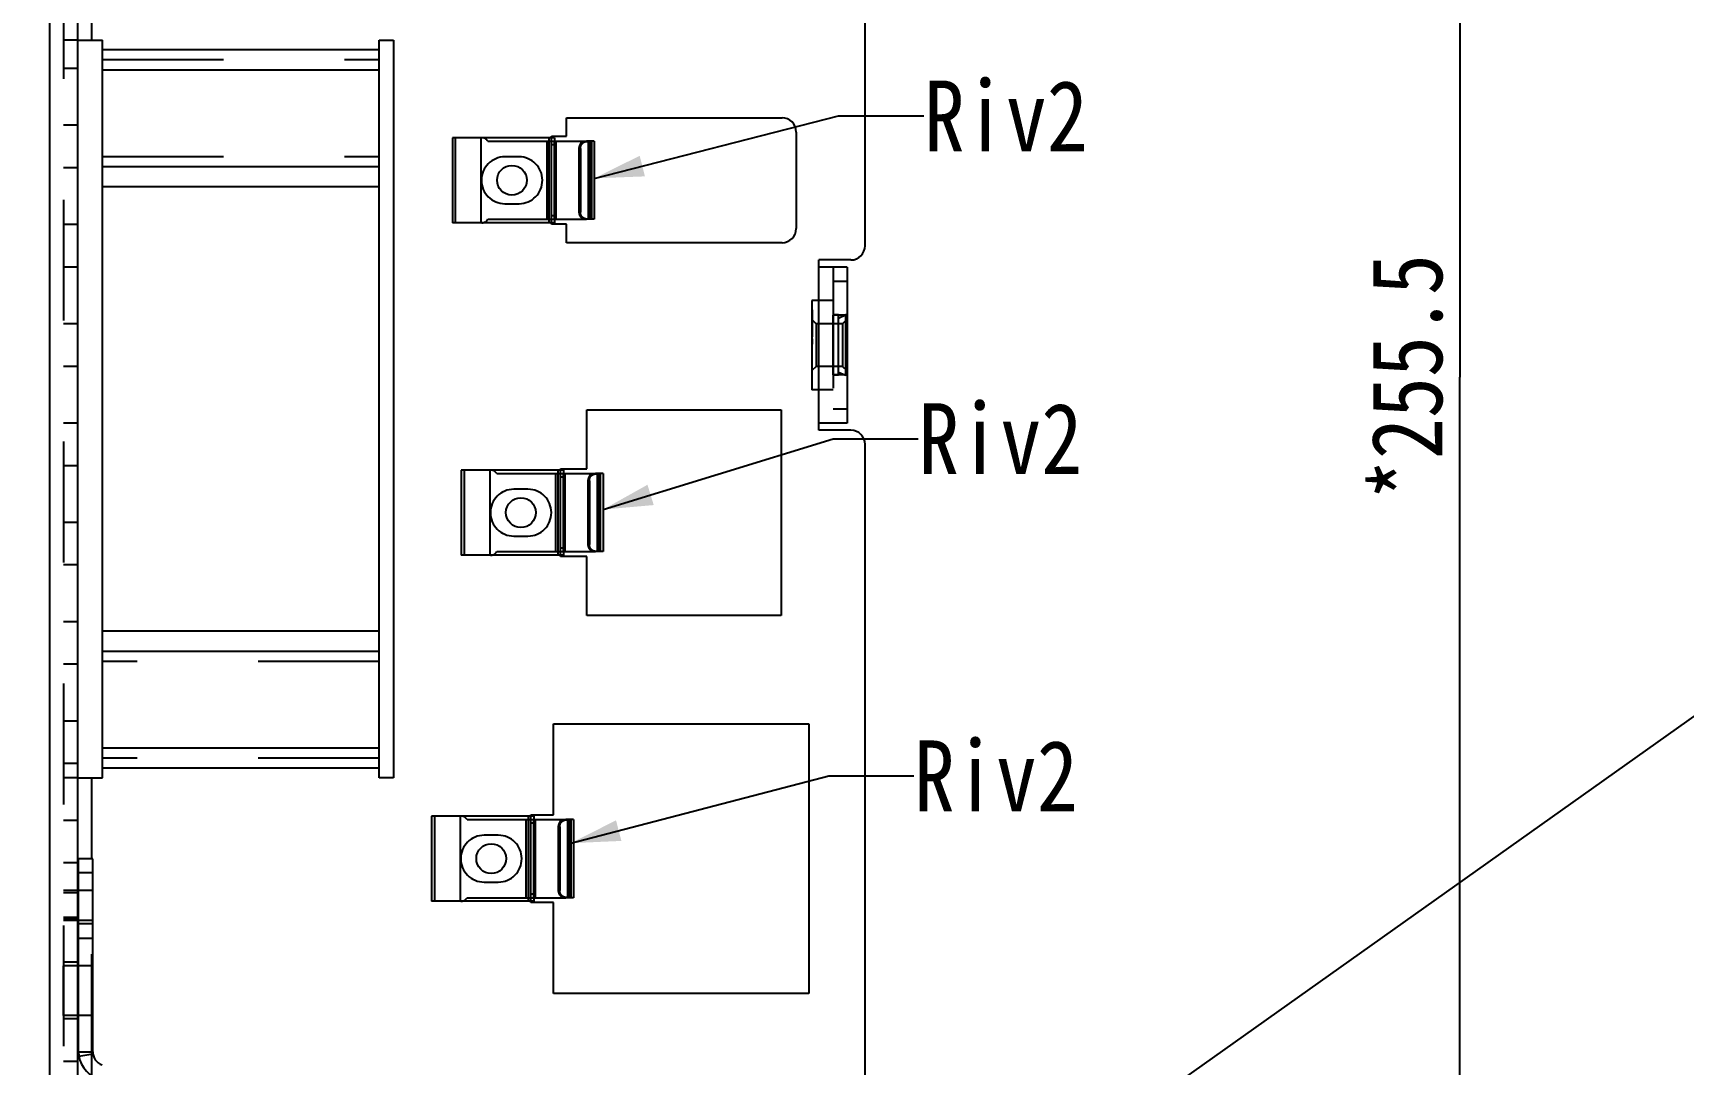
# Model space of a CAD drawing. Header units: millimetres. Extents: x 0 to 8948, y -1340 to 1100.
# Drawn here: x 695.9 to 812.2, y 552.4 to 625.1 of the extents above; entities that cross this region are included whole.
import ezdxf

# ---------------------------------------------------------------- set-up
doc = ezdxf.new("R2010")
doc.units = ezdxf.units.MM
doc.header["$LTSCALE"] = 85.25
doc.linetypes.add('HIDDEN', pattern=[0.2, 0.1, -0.1])
doc.layers.get('0').update_dxf_attribs({"linetype": 'CONTINUOUS'})
doc.layers.add('02___PRT_ALL_AXES', color=7, linetype='CONTINUOUS')
doc.layers.add('DEFAULT_2', color=8, linetype='HIDDEN')
doc.styles.get("Standard").update_dxf_attribs({"font": 'txt', "width": 0.85})
doc.dimstyles.new('DIMSTYLE_1', dxfattribs={"dimtxt": 5, "dimasz": 3.5, "dimexe": 1.5, "dimexo": 1, "dimgap": 1.25, "dimtad": 1, "dimdsep": 46, "dimtxsty": 'Standard', "dimblk": '_FILLED', "dimblk1": '_FILLED', "dimblk2": '_FILLED', "dimcen": 0.09, "dimadec": 0, "dimazin": 0, "dimtp": 0.01, "dimtm": 0.01, "dimtfac": 1, "dimtofl": 0, "dimtmove": 0, "dimatfit": 3, "dimldrblk": '_FILLED', "dimfxl": 0, "dimtolj": 1, "dimarcsym": 0})
doc.dimstyles.get("Standard").update_dxf_attribs({"dimtxt": 2.5, "dimasz": 3.5, "dimexe": 1.5, "dimexo": 1, "dimtad": 1, "dimdsep": 46, "dimtxsty": 'Standard', "dimblk": '_FILLED', "dimblk1": '_FILLED', "dimblk2": '_FILLED', "dimcen": 0.09, "dimadec": 0, "dimazin": 0, "dimtol": 1, "dimtp": 0.01, "dimtm": 0.01, "dimtfac": 1, "dimtofl": 0, "dimtmove": 0, "dimatfit": 3, "dimldrblk": '_FILLED', "dimfxl": 0, "dimtolj": 1, "dimarcsym": 0})

# ---------------------------------------------------------------- blocks, each defined once
blk = doc.blocks.new('_FILLED')
at = {"color": 0, "linetype": 'ByBlock'}
blk.add_solid([(0, 0), (-1, 0.214), (-1, -0.214)], dxfattribs=at)
blk = doc.blocks.new('*D2')
at = {"color": 2, "linetype": 'Continuous', "transparency": 16777216}
for p, q in [((736.54, 728.61), (797.98, 728.61)), ((796.48, 728.61), (796.48, 600.86)), ((796.48, 473.11), (796.48, 600.86)), ((754.54, 473.11), (797.98, 473.11))]:
    blk.add_line(p, q, dxfattribs=at)
at = {"color": 2, "linetype": 'Continuous', "transparency": 16777216, "xscale": 3.5, "yscale": 3.5, "zscale": 3.5}
for p, rotation in [((796.48, 728.61), 90), ((796.48, 473.11), 270)]:
    blk.add_blockref('_FILLED', p, dxfattribs=dict(at, rotation=rotation))
at = {"color": 2, "linetype": 'Continuous', "transparency": 16777216, "insert": (790.23, 600.86), "char_height": 5, "width": 25.5, "attachment_point": 2, "rotation": 90, "line_spacing_factor": 0.9}
blk.add_mtext('*255.5', dxfattribs=at)

msp = doc.modelspace()

# ---------------------------------------------------------------- linework, layer by layer
msp.add_line((0, 0), (1550, 1100))
at = {"color": 3, "linetype": 'Continuous'}
for p, q in [((754.539, 610.114), (754.539, 700.614)), ((699.039, 487.614), (699.039, 698.614)), ((700.039, 624.614), (700.039, 698.614)), ((697.039, 697.614), (697.039, 490.614)), ((699.039, 624.614), (700.789, 624.614)), ((700.789, 572.614), (700.789, 624.614)), ((720.289, 624.614), (721.289, 624.614)), ((720.289, 572.614), (720.289, 624.614)), ((721.289, 624.614), (721.289, 572.614)), ((700.789, 623.943), (720.289, 623.943)), ((700.789, 622.528), (720.289, 622.528)), ((733.489, 619.134), (748.689, 619.134)), ((733.489, 617.834), (733.489, 619.134)), ((732.449, 617.834), (733.489, 617.834)), ((732.449, 611.634), (732.449, 617.834)), ((749.689, 618.134), (749.689, 611.334)), ((734.372, 616.984), (734.372, 612.484)), ((735.449, 617.484), (734.907, 617.484)), ((735.449, 617.484), (735.449, 611.984)), ((700.789, 615.7), (720.289, 615.7)), ((700.789, 614.286), (720.289, 614.286)), ((735.449, 611.984), (734.907, 611.984)), ((733.489, 611.634), (732.449, 611.634)), ((733.489, 610.334), (733.489, 611.634)), ((748.689, 610.334), (733.489, 610.334)), ((753.539, 609.114), (751.289, 609.114)), ((751.289, 597.114), (751.289, 609.114)), ((753.289, 608.614), (751.289, 608.614)), ((753.289, 608.614), (753.289, 597.614)), ((734.929, 598.554), (748.629, 598.554)), ((734.929, 594.404), (734.929, 598.554)), ((748.629, 598.554), (748.629, 584.054)), ((753.289, 597.614), (751.289, 597.614)), ((753.539, 597.114), (751.289, 597.114)), ((754.539, 511.614), (754.539, 596.114)), ((733.079, 594.404), (734.929, 594.404)), ((733.079, 588.204), (733.079, 594.404)), ((735.002, 593.554), (735.002, 589.054)), ((736.079, 594.054), (735.537, 594.054)), ((736.079, 594.054), (736.079, 588.554)), ((736.079, 588.554), (735.537, 588.554)), ((734.929, 588.204), (733.079, 588.204)), ((734.929, 584.054), (734.929, 588.204)), ((748.629, 584.054), (734.929, 584.054)), ((720.289, 582.943), (700.789, 582.943)), ((720.289, 581.528), (700.789, 581.528)), ((732.589, 576.414), (750.589, 576.414)), ((732.589, 570.014), (732.589, 576.414)), ((750.589, 576.414), (750.589, 557.414)), ((720.289, 574.7), (700.789, 574.7)), ((699.039, 572.614), (700.789, 572.614)), ((700.039, 566.909), (700.039, 572.614)), ((720.289, 573.286), (700.789, 573.286)), ((721.289, 572.614), (720.289, 572.614)), ((730.989, 570.014), (732.589, 570.014)), ((730.989, 563.814), (730.989, 570.014)), ((732.912, 569.164), (732.912, 564.664)), ((733.989, 569.664), (733.447, 569.664)), ((733.989, 569.664), (733.989, 564.164)), ((700.099, 553.309), (700.099, 566.909)), ((733.989, 564.164), (733.447, 564.164)), ((732.589, 563.814), (730.989, 563.814)), ((732.589, 557.414), (732.589, 563.814)), ((750.589, 557.414), (732.589, 557.414))]:
    msp.add_line(p, q, dxfattribs=at)
at = {"color": 7, "linetype": 'Continuous'}
for p, q in [((732.649, 617.734), (732.449, 617.734)), ((732.649, 617.734), (732.649, 611.734)), ((732.649, 617.234), (732.449, 617.234)), ((732.649, 617.484), (734.907, 617.484)), ((732.649, 612.234), (732.449, 612.234)), ((732.649, 611.984), (734.907, 611.984)), ((732.649, 611.734), (732.449, 611.734)), ((733.279, 594.304), (733.079, 594.304)), ((733.279, 593.804), (733.079, 593.804)), ((733.279, 594.304), (733.279, 588.304)), ((733.279, 594.054), (735.537, 594.054)), ((733.279, 588.804), (733.079, 588.804)), ((733.279, 588.554), (735.537, 588.554)), ((733.279, 588.304), (733.079, 588.304)), ((731.189, 569.914), (730.989, 569.914)), ((731.189, 569.414), (730.989, 569.414)), ((731.189, 569.914), (731.189, 563.914)), ((731.189, 569.664), (733.447, 569.664)), ((700.099, 566.909), (699.099, 566.909)), ((699.099, 553.309), (699.099, 566.909)), ((700.099, 565.909), (699.099, 565.909)), ((731.189, 564.414), (730.989, 564.414)), ((731.189, 564.164), (733.447, 564.164)), ((731.189, 563.914), (730.989, 563.914)), ((699.099, 553.309), (700.099, 553.309)), ((699.126, 552.983), (700.113, 553.146))]:
    msp.add_line(p, q, dxfattribs=at)
at = {"color": 3, "linetype": 'Continuous'}
for centre, start, end in [((748.689, 618.134), 0, 90), ((748.689, 611.334), 270, 360), ((753.539, 610.114), 270, 360), ((753.539, 596.114), 0, 90), ((701.099, 553.309), 180, 250)]:
    msp.add_arc(centre, 1, start, end, dxfattribs=at)
at = {"color": 7, "linetype": 'Continuous'}
msp.add_arc((701.099, 553.309), 2, 180, 250, dxfattribs=at)
at = {"color": 3, "linetype": 'Continuous'}
for points, knots in [([(734.907, 617.484), (734.837, 617.484), (734.732, 617.473), (734.604, 617.419), (734.52, 617.359), (734.453, 617.281), (734.39, 617.158), (734.372, 617.053), (734.372, 616.984)], [0, 0, 0, 0, 0.2519754, 0.3779997, 0.5019907, 0.6249582, 0.7487122, 1, 1, 1, 1]), ([(734.372, 612.484), (734.372, 612.415), (734.39, 612.31), (734.453, 612.188), (734.52, 612.109), (734.604, 612.049), (734.732, 611.995), (734.837, 611.984), (734.907, 611.984)], [0, 0, 0, 0, 0.2512872, 0.3750407, 0.4980074, 0.6219983, 0.7480235, 1, 1, 1, 1]), ([(735.537, 594.054), (735.467, 594.054), (735.362, 594.043), (735.234, 593.989), (735.15, 593.929), (735.083, 593.851), (735.02, 593.728), (735.002, 593.623), (735.002, 593.554)], [0, 0, 0, 0, 0.2519754, 0.3779997, 0.5019907, 0.6249582, 0.7487122, 1, 1, 1, 1]), ([(735.002, 589.054), (735.002, 588.985), (735.02, 588.88), (735.083, 588.758), (735.15, 588.679), (735.234, 588.619), (735.362, 588.565), (735.467, 588.554), (735.537, 588.554)], [0, 0, 0, 0, 0.2512872, 0.3750407, 0.4980074, 0.6219983, 0.7480235, 1, 1, 1, 1]), ([(733.447, 569.664), (733.377, 569.664), (733.272, 569.653), (733.144, 569.599), (733.06, 569.539), (732.993, 569.461), (732.93, 569.338), (732.912, 569.233), (732.912, 569.164)], [0, 0, 0, 0, 0.2519754, 0.3779997, 0.5019907, 0.6249582, 0.7487122, 1, 1, 1, 1]), ([(732.912, 564.664), (732.912, 564.595), (732.93, 564.49), (732.993, 564.368), (733.06, 564.289), (733.144, 564.229), (733.272, 564.175), (733.377, 564.164), (733.447, 564.164)], [0, 0, 0, 0, 0.2512872, 0.3750407, 0.4980074, 0.6219983, 0.7480235, 1, 1, 1, 1])]:
    msp.add_open_spline(points, degree=3, knots=knots, dxfattribs=at)
at = {"layer": '02___PRT_ALL_AXES', "color": 8, "linetype": 'HIDDEN'}
for p, q in [((753.289, 605.214), (752.289, 605.214)), ((752.289, 601.014), (752.289, 605.214)), ((753.289, 601.014), (753.289, 605.214)), ((753.289, 601.014), (752.289, 601.014)), ((700.099, 564.664), (699.099, 564.664)), ((699.099, 562.564), (699.099, 564.664)), ((700.099, 562.564), (700.099, 564.664)), ((699.039, 562.564), (698.039, 562.564)), ((700.099, 562.564), (699.099, 562.564)), ((699.039, 559.364), (698.039, 559.364)), ((698.039, 555.864), (698.039, 559.364)), ((699.039, 555.864), (699.039, 559.364)), ((700.099, 559.364), (699.099, 559.364)), ((699.099, 555.864), (699.099, 559.364)), ((700.099, 555.864), (700.099, 559.364)), ((699.039, 555.864), (698.039, 555.864)), ((700.099, 555.864), (699.099, 555.864))]:
    msp.add_line(p, q, dxfattribs=at)
at = {"layer": '02___PRT_ALL_AXES', "color": 3, "linetype": 'Continuous'}
for centre in [(729.649, 614.734), (730.279, 591.304), (728.189, 566.914)]:
    msp.add_circle(centre, 1.05, dxfattribs=at)
at = {"layer": 'DEFAULT_2', "color": 8, "linetype": 'HIDDEN'}
for p, q in [((698.039, 698.614), (698.039, 489.614)), ((699.039, 624.614), (698.039, 624.614)), ((699.039, 622.614), (698.039, 622.614)), ((700.789, 623.235), (720.289, 623.235)), ((699.039, 618.614), (698.039, 618.614)), ((732.449, 617.734), (725.449, 617.734)), ((725.449, 617.734), (725.449, 611.734)), ((725.649, 617.734), (725.649, 611.734)), ((727.449, 617.734), (727.449, 611.734)), ((732.249, 617.734), (732.249, 611.734)), ((727.949, 617.484), (732.649, 617.484)), ((732.099, 617.484), (732.099, 611.984)), ((732.637, 617.484), (732.637, 611.984)), ((732.745, 617.484), (732.745, 611.984)), ((734.48, 616.984), (734.372, 616.984)), ((734.48, 616.984), (734.48, 612.484)), ((735.018, 617.484), (735.018, 611.984)), ((735.126, 617.484), (735.126, 611.984)), ((735.249, 617.484), (735.249, 611.984)), ((699.039, 615.614), (698.039, 615.614)), ((700.789, 616.407), (720.289, 616.407)), ((730.149, 616.384), (729.149, 616.384)), ((729.149, 613.084), (730.149, 613.084)), ((727.949, 611.984), (732.649, 611.984)), ((734.48, 612.484), (734.372, 612.484)), ((699.039, 611.614), (698.039, 611.614)), ((732.449, 611.734), (725.449, 611.734)), ((699.039, 608.614), (698.039, 608.614)), ((752.289, 608.614), (752.289, 597.614)), ((752.289, 607.614), (753.289, 607.614)), ((752.289, 606.264), (750.789, 606.264)), ((750.789, 606.264), (750.789, 599.964)), ((750.809, 605.59), (750.789, 605.59)), ((750.809, 605.576), (750.789, 605.576)), ((750.789, 605.554), (750.809, 605.554)), ((750.809, 605.546), (750.789, 605.546)), ((750.809, 605.508), (750.789, 605.508)), ((750.789, 605.508), (750.809, 605.508)), ((750.809, 605.507), (750.789, 605.507)), ((750.809, 605.505), (750.789, 605.505)), ((750.809, 605.495), (750.789, 605.495)), ((750.789, 605.485), (750.809, 605.485)), ((750.809, 605.261), (750.789, 605.261)), ((750.809, 605.228), (750.789, 605.228)), ((750.809, 605.147), (750.789, 605.147)), ((750.809, 605.114), (750.789, 605.114)), ((750.809, 605.105), (750.789, 605.105)), ((750.809, 605.093), (750.789, 605.093)), ((750.809, 605.073), (750.789, 605.073)), ((750.809, 605.072), (750.789, 605.072)), ((750.809, 605.07), (750.789, 605.07)), ((750.809, 605.043), (750.789, 605.043)), ((750.809, 605.042), (750.789, 605.042)), ((750.809, 605.036), (750.789, 605.036)), ((750.809, 605.026), (750.789, 605.026)), ((750.789, 605.014), (750.809, 605.014)), ((750.809, 605.013), (750.789, 605.013)), ((750.809, 604.968), (750.789, 604.968)), ((750.809, 604.956), (750.789, 604.956)), ((750.809, 604.927), (750.789, 604.927)), ((750.809, 604.923), (750.789, 604.923)), ((750.789, 604.92), (750.809, 604.92)), ((750.789, 604.914), (750.809, 604.914)), ((751.089, 604.614), (750.789, 604.914)), ((750.809, 604.846), (750.789, 604.846)), ((750.809, 605.59), (750.809, 603.698)), ((752.669, 605.239), (752.289, 605.239)), ((752.669, 605.014), (753.159, 605.239)), ((752.669, 600.989), (752.669, 605.239)), ((752.959, 604.614), (753.259, 604.914)), ((753.259, 605.239), (753.159, 605.239)), ((753.159, 605.239), (753.159, 600.989)), ((753.259, 600.989), (753.259, 605.239)), ((699.039, 604.614), (698.039, 604.614)), ((750.809, 604.829), (750.789, 604.829)), ((750.809, 604.826), (750.789, 604.826)), ((750.809, 604.824), (750.789, 604.824)), ((750.789, 604.823), (750.809, 604.823)), ((750.809, 604.809), (750.789, 604.809)), ((750.809, 604.806), (750.789, 604.806)), ((750.789, 604.804), (750.809, 604.804)), ((750.809, 604.791), (750.789, 604.791)), ((750.809, 604.789), (750.789, 604.789)), ((750.809, 604.781), (750.789, 604.781)), ((750.809, 604.78), (750.789, 604.78)), ((750.809, 604.72), (750.789, 604.72)), ((750.809, 604.719), (750.789, 604.719)), ((750.789, 604.707), (750.809, 604.707)), ((750.809, 604.682), (750.789, 604.682)), ((750.809, 604.676), (750.789, 604.676)), ((750.809, 604.661), (750.789, 604.661)), ((750.809, 604.658), (750.789, 604.658)), ((750.789, 604.645), (750.809, 604.645)), ((750.809, 604.641), (750.789, 604.641)), ((750.809, 604.631), (750.789, 604.631)), ((750.789, 604.63), (750.809, 604.63)), ((750.809, 604.627), (750.789, 604.627)), ((750.809, 604.616), (750.789, 604.616)), ((750.789, 604.602), (750.809, 604.602)), ((750.809, 604.6), (750.789, 604.6)), ((750.789, 604.6), (750.809, 604.6)), ((750.789, 604.566), (750.809, 604.566)), ((750.809, 604.559), (750.789, 604.559)), ((750.809, 604.5), (750.789, 604.5)), ((750.789, 604.492), (750.809, 604.492)), ((750.809, 604.468), (750.789, 604.468)), ((750.809, 604.457), (750.789, 604.457)), ((750.789, 604.445), (750.809, 604.445)), ((750.789, 604.434), (750.809, 604.434)), ((750.809, 604.434), (750.789, 604.434)), ((750.809, 604.423), (750.789, 604.423)), ((750.809, 604.421), (750.789, 604.421)), ((750.809, 604.383), (750.789, 604.383)), ((750.809, 604.354), (750.789, 604.354)), ((750.809, 604.346), (750.789, 604.346)), ((750.809, 604.346), (750.789, 604.346)), ((750.789, 604.27), (750.809, 604.27)), ((750.809, 604.252), (750.789, 604.252)), ((750.809, 604.223), (750.789, 604.223)), ((750.809, 604.21), (750.789, 604.21)), ((750.789, 604.2), (750.809, 604.2)), ((750.809, 604.183), (750.789, 604.183)), ((750.789, 604.152), (750.809, 604.152)), ((750.809, 604.144), (750.789, 604.144)), ((750.789, 604.015), (750.809, 604.015)), ((750.809, 603.981), (750.789, 603.981)), ((750.809, 603.953), (750.789, 603.953)), ((750.809, 603.945), (750.789, 603.945)), ((750.809, 603.916), (750.789, 603.916)), ((750.809, 603.905), (750.789, 603.905)), ((750.809, 603.877), (750.789, 603.877)), ((750.809, 603.869), (750.789, 603.869)), ((750.809, 603.71), (750.789, 603.71)), ((750.809, 603.698), (750.789, 603.698)), ((752.959, 604.614), (751.089, 604.614)), ((751.089, 604.614), (751.089, 601.614)), ((752.959, 604.614), (752.959, 601.614)), ((750.809, 603.559), (750.789, 603.559)), ((750.809, 603.557), (750.789, 603.557)), ((750.809, 603.517), (750.789, 603.517)), ((750.809, 603.508), (750.789, 603.508)), ((750.809, 603.507), (750.789, 603.507)), ((750.809, 603.506), (750.789, 603.506)), ((750.809, 603.484), (750.789, 603.484)), ((750.809, 603.478), (750.789, 603.478)), ((750.789, 603.477), (750.809, 603.477)), ((750.809, 603.473), (750.789, 603.473)), ((750.809, 603.469), (750.789, 603.469)), ((750.809, 603.391), (750.789, 603.391)), ((750.809, 603.376), (750.789, 603.376)), ((750.809, 603.375), (750.789, 603.375)), ((750.809, 603.366), (750.789, 603.366)), ((750.809, 603.342), (750.789, 603.342)), ((750.809, 603.33), (750.789, 603.33)), ((750.809, 603.285), (750.789, 603.285)), ((750.809, 603.257), (750.789, 603.257)), ((750.809, 603.251), (750.789, 603.251)), ((750.789, 603.225), (750.809, 603.225)), ((750.809, 603.225), (750.789, 603.225)), ((750.809, 603.218), (750.789, 603.218)), ((750.809, 603.217), (750.789, 603.217)), ((750.789, 603.21), (750.809, 603.21)), ((750.809, 603.206), (750.789, 603.206)), ((750.789, 603.178), (750.809, 603.178)), ((750.809, 603.178), (750.789, 603.178)), ((750.809, 603.559), (750.809, 603.178)), ((699.039, 601.614), (698.039, 601.614)), ((751.089, 601.614), (750.789, 601.314)), ((752.959, 601.614), (751.089, 601.614)), ((752.959, 601.614), (753.259, 601.314)), ((752.669, 600.989), (752.289, 600.989)), ((752.669, 601.214), (753.159, 600.989)), ((753.259, 600.989), (753.159, 600.989)), ((752.289, 599.964), (750.789, 599.964)), ((752.289, 598.614), (753.289, 598.614)), ((699.039, 597.614), (698.039, 597.614)), ((699.039, 594.614), (698.039, 594.614)), ((733.079, 594.304), (726.079, 594.304)), ((726.079, 594.304), (726.079, 588.304)), ((726.279, 594.304), (726.279, 588.304)), ((728.079, 594.304), (728.079, 588.304)), ((728.579, 594.054), (733.279, 594.054)), ((732.729, 594.054), (732.729, 588.554)), ((732.879, 594.304), (732.879, 588.304)), ((733.267, 594.054), (733.267, 588.554)), ((733.375, 594.054), (733.375, 588.554)), ((735.11, 593.554), (735.002, 593.554)), ((735.11, 593.554), (735.11, 589.054)), ((735.648, 594.054), (735.648, 588.554)), ((735.756, 594.054), (735.756, 588.554)), ((735.879, 594.054), (735.879, 588.554)), ((730.779, 592.954), (729.779, 592.954)), ((699.039, 590.614), (698.039, 590.614)), ((728.579, 588.554), (733.279, 588.554)), ((729.779, 589.654), (730.779, 589.654)), ((735.11, 589.054), (735.002, 589.054)), ((699.039, 587.614), (698.039, 587.614)), ((733.079, 588.304), (726.079, 588.304)), ((699.039, 583.614), (698.039, 583.614)), ((699.039, 580.614), (698.039, 580.614)), ((720.289, 580.821), (700.789, 580.821)), ((699.039, 576.614), (698.039, 576.614)), ((699.039, 573.614), (698.039, 573.614)), ((720.289, 573.993), (700.789, 573.993)), ((699.039, 572.614), (698.039, 572.614)), ((699.039, 569.614), (698.039, 569.614)), ((730.989, 569.914), (723.989, 569.914)), ((723.989, 569.914), (723.989, 563.914)), ((724.189, 569.914), (724.189, 563.914)), ((725.989, 569.914), (725.989, 563.914)), ((726.489, 569.664), (731.189, 569.664)), ((730.639, 569.664), (730.639, 564.164)), ((730.789, 569.914), (730.789, 563.914)), ((731.177, 569.664), (731.177, 564.164)), ((731.285, 569.664), (731.285, 564.164)), ((733.02, 569.164), (732.912, 569.164)), ((733.02, 569.164), (733.02, 564.664)), ((733.558, 569.664), (733.558, 564.164)), ((733.666, 569.664), (733.666, 564.164)), ((733.789, 569.664), (733.789, 564.164)), ((728.689, 568.564), (727.689, 568.564)), ((699.039, 566.614), (698.039, 566.614)), ((700.039, 551.648), (700.039, 566.909)), ((699.039, 564.664), (698.039, 564.664)), ((699.039, 564.498), (698.039, 564.498)), ((726.489, 564.164), (731.189, 564.164)), ((727.689, 565.264), (728.689, 565.264)), ((733.02, 564.664), (732.912, 564.664)), ((730.989, 563.914), (723.989, 563.914)), ((699.039, 562.778), (698.039, 562.778)), ((699.039, 562.614), (698.039, 562.614)), ((700.099, 562.309), (699.099, 562.309)), ((699.099, 561.309), (700.099, 561.309)), ((699.039, 559.614), (698.039, 559.614)), ((699.039, 555.614), (698.039, 555.614)), ((699.039, 552.614), (698.039, 552.614))]:
    msp.add_line(p, q, dxfattribs=at)
for centre, radius, start, end in [((727.516, 617.234), 0.5, 30, 90), ((729.149, 614.734), 1.65, 90, 270), ((730.149, 614.734), 1.65, 270, 90), ((727.516, 612.234), 0.5, 270, 330), ((728.146, 593.804), 0.5, 30, 90), ((729.779, 591.304), 1.65, 90, 270), ((730.779, 591.304), 1.65, 270, 90), ((728.146, 588.804), 0.5, 270, 330), ((726.056, 569.414), 0.5, 30, 90), ((727.689, 566.914), 1.65, 90, 270), ((728.689, 566.914), 1.65, 270, 90), ((726.056, 564.414), 0.5, 270, 330)]:
    msp.add_arc(centre, radius, start, end, dxfattribs=at)
for points, knots in [([(734.48, 616.984), (734.48, 617.028), (734.49, 617.116), (734.535, 617.241), (734.615, 617.347), (734.724, 617.423), (734.848, 617.465), (734.998, 617.485), (735.105, 617.484), (735.17, 617.484)], [0, 0, 0, 0, 0.1355986, 0.269297, 0.4020652, 0.5367086, 0.672068, 0.8003697, 1, 1, 1, 1]), ([(735.17, 611.984), (735.105, 611.984), (734.998, 611.984), (734.848, 612.004), (734.724, 612.045), (734.615, 612.121), (734.535, 612.228), (734.49, 612.352), (734.48, 612.44), (734.48, 612.484)], [0, 0, 0, 0, 0.1996315, 0.3279339, 0.4632942, 0.5979372, 0.7307039, 0.8644017, 1, 1, 1, 1]), ([(735.11, 593.554), (735.11, 593.598), (735.12, 593.686), (735.165, 593.811), (735.245, 593.917), (735.354, 593.993), (735.478, 594.035), (735.628, 594.055), (735.735, 594.054), (735.8, 594.054)], [0, 0, 0, 0, 0.1355986, 0.269297, 0.4020652, 0.5367086, 0.672068, 0.8003697, 1, 1, 1, 1]), ([(735.8, 588.554), (735.735, 588.554), (735.628, 588.554), (735.478, 588.574), (735.354, 588.615), (735.245, 588.691), (735.165, 588.798), (735.12, 588.922), (735.11, 589.01), (735.11, 589.054)], [0, 0, 0, 0, 0.1996315, 0.3279339, 0.4632942, 0.5979372, 0.7307039, 0.8644017, 1, 1, 1, 1]), ([(733.02, 569.164), (733.02, 569.208), (733.03, 569.296), (733.075, 569.421), (733.155, 569.527), (733.264, 569.603), (733.388, 569.645), (733.538, 569.665), (733.645, 569.664), (733.71, 569.664)], [0, 0, 0, 0, 0.1355986, 0.269297, 0.4020652, 0.5367086, 0.672068, 0.8003697, 1, 1, 1, 1]), ([(733.71, 564.164), (733.645, 564.164), (733.538, 564.164), (733.388, 564.184), (733.264, 564.225), (733.155, 564.301), (733.075, 564.408), (733.03, 564.532), (733.02, 564.62), (733.02, 564.664)], [0, 0, 0, 0, 0.1996315, 0.3279339, 0.4632942, 0.5979372, 0.7307039, 0.8644017, 1, 1, 1, 1])]:
    msp.add_open_spline(points, degree=3, knots=knots, dxfattribs=at)

# ---------------------------------------------------------------- texts
at = {"color": 2, "linetype": 'Continuous', "char_height": 5, "width": 17, "attachment_point": 1, "line_spacing_factor": 0.9}
for insert in [(758.68, 621.764), (758.291, 599.018), (757.98, 575.249)]:
    msp.add_mtext('Riv2', dxfattribs=dict(at, insert=insert))

# ---------------------------------------------------------------- dimensions: what is measured, and where the dimension line sits
at = {"color": 2, "linetype": 'Continuous'}
dim = msp.add_linear_dim(base=(796.476, 728.614), p1=(753.539, 473.114), p2=(735.539, 728.614), angle=90, text='*<>', dimstyle='DIMSTYLE_1', dxfattribs=at)
dim.commit()
dim.dimension.update_dxf_attribs({"geometry": '*D2', "text_midpoint": (796.476, 600.864), "dimtype": 160})

# ---------------------------------------------------------------- leaders
at = {"color": 2, "linetype": 'Continuous', "annotation_type": 0, "has_hookline": 1, "hookline_direction": 1, "text_width": 12.75}
for points in [[(735.449, 614.869), (752.68, 619.264), (758.68, 619.264)], [(736.079, 591.524), (752.291, 596.518), (758.291, 596.518)], [(733.789, 568.006), (751.98, 572.749), (757.98, 572.749)]]:
    msp.add_leader(points, dimstyle='Standard', override={"dimtad": 0}, dxfattribs=at)

doc.saveas('drawing.dxf')
